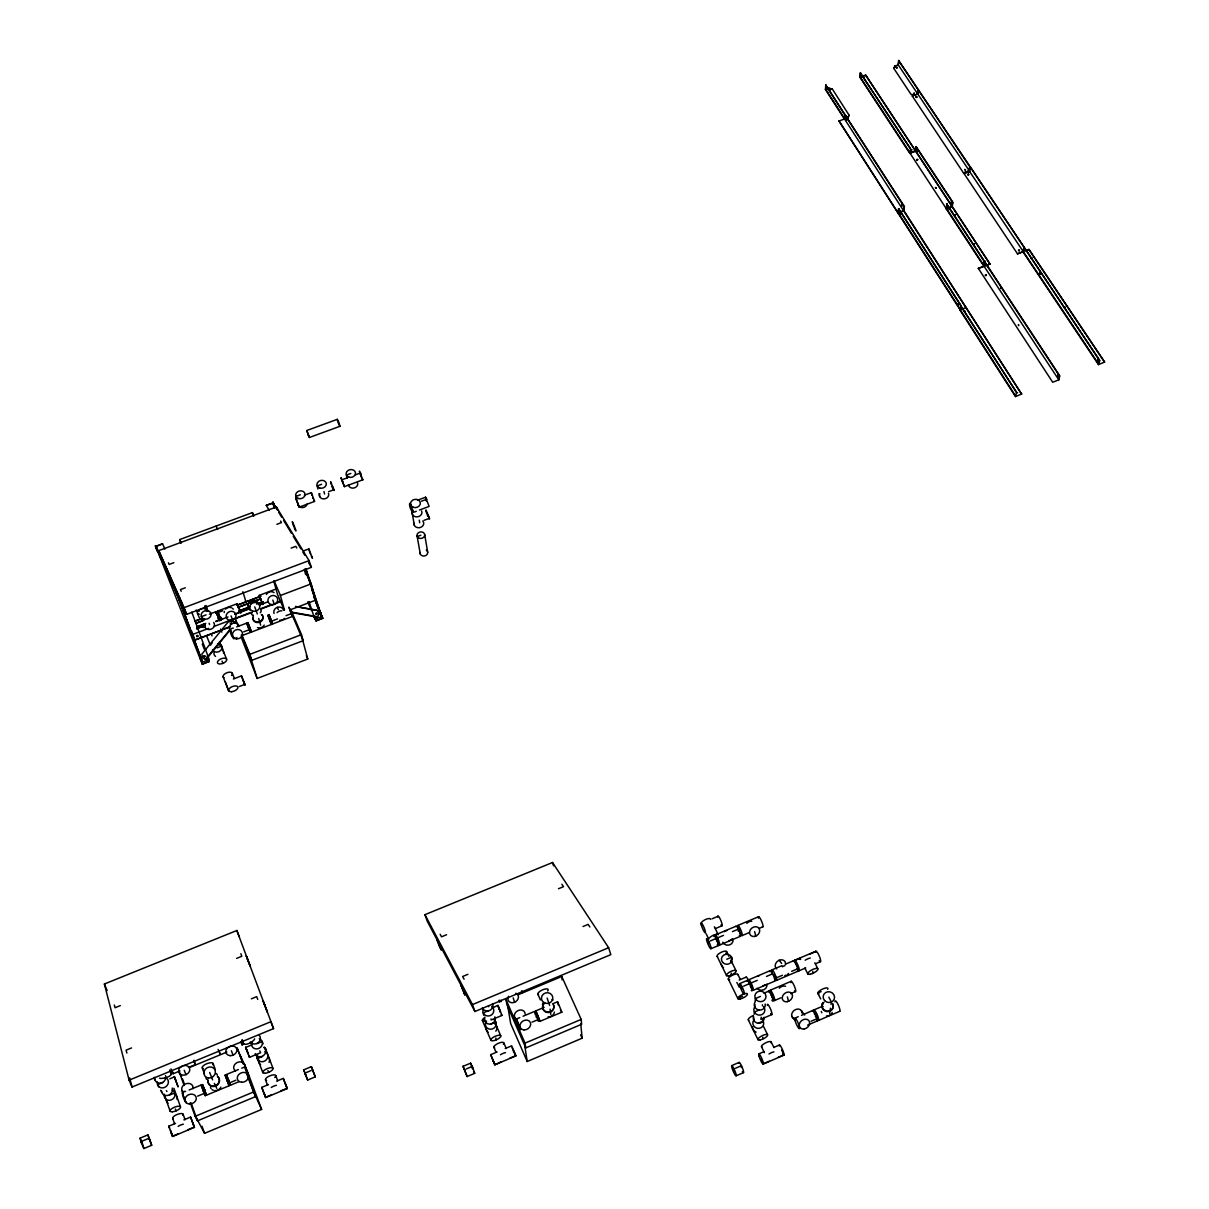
<?xml version="1.0" encoding="UTF-8"?>
<svg xmlns="http://www.w3.org/2000/svg" width="1209" height="1209" viewBox="0 0 1209 1209"><rect width="100%" height="100%" fill="white"/><g stroke="black" fill="none" stroke-linecap="round" stroke-linejoin="round"><path stroke-width="1.5" d="M846.391 119.268L846.768 120.054L846.723 119.283M544.156 1007.354L535.814 1010.875L539.985 1021.333L561.853 1012.19L557.666 1001.747L552.498 1003.848M204.895 656.789L204.336 655.822L204.155 656.986M204.835 656.427L204.109 656.668L204.593 655.656M540.136 1021.348L535.814 1010.875M231.493 623.315L230.405 623.587L231.614 623.935A5.078 4.579 -23.8 0 0 231.01 631.34M900.282 213.116L900.72 214.114L900.04 213.207M902.171 205.696L901.974 204.699L902.11 205.832M708.761 943.655L708.822 941.554A5.531 0.922 67.4 0 0 706.751 940.632A5.531 0.922 67.4 0 0 710.726 948.748A5.531 0.922 67.4 0 0 708.837 941.569M299.197 507.13L295.812 498.365L299.197 507.13L314.612 501.403L311.363 492.683L304.381 495.191M917.223 150.808L917.178 150.022L917.586 150.929M557.515 1001.747L557.636 1002.79M717.451 939.997L717.526 937.897L723.496 935.388M306.814 430.54L309.398 437.492L339.956 426.293L338.868 422.394L337.281 419.342L306.708 430.525L309.398 437.492M948.098 208.039L948.521 209.021L947.826 208.205M951.06 202.22L951.589 203.006M731.49 959.614L731.626 957.196L726.775 959.251M731.203 975.149L731.309 973.169M311.363 492.683L311.846 495.176M303.565 550.881L308.869 548.901L309.519 551.5M738.261 931.232L738.367 929.132L732.427 931.625M733.908 1070.721L734.014 1068.877A5.561 0.861 67 0 0 731.853 1067.471A5.561 0.861 67 0 0 735.858 1075.783A5.561 0.861 67 0 0 734.029 1068.892M741.994 988.871L742.114 986.801A5.758 0.982 67.1 0 0 739.848 985.667A5.758 0.982 67.1 0 0 744.019 994.146A5.758 0.982 67.1 0 0 742.13 986.816M983.416 262.277L983.612 262.459M741.313 1067.517L741.434 1065.673L735.495 1068.242M750.955 985.048L751.106 982.977L757.257 980.348M1000.599 287.757L1000.614 288.528M753.751 1020.215L753.932 1017.887M754.189 1014.366L754.371 1012.024L759.343 1009.893M754.748 1006.976L754.93 1004.588M755.202 1000.992L755.383 998.574L760.431 996.412M844.713 118.996L845.106 114.643L844.471 119.087L825.43 89.496L825.762 85.114L904.408 206.588L903.879 210.834L897.955 213.011L898.71 208.673L961.095 305.681L960.671 308.31M826.004 85.023L825.671 89.224L844.728 118.814M825.43 89.496L828.8 88.121L832.381 89.118L849.081 115.157L847.857 117.877L849.081 115.157M832.381 89.118L828.785 88.317M324.541 494.028L323.967 491.489M960.853 305.771L960.173 309.897L838.925 120.885L897.97 212.829L903.909 210.668L1021.665 394.179L844.486 118.905M762.652 1039.105L762.819 1037.216M1040.178 274.095L1039.77 273.038M337.281 419.342L337.719 421.442M909.773 153.271L859.931 77.316L860.34 72.918L910.558 148.858L909.773 153.271L915.606 151.155L916.18 146.652L915.409 150.883L909.818 152.908L946.33 208.734L952.224 206.573L952.873 202.311L916.18 146.652M910.045 152.999L860.188 77.044L860.581 72.827M915.938 146.742L952.632 202.402L952.012 206.482L865.674 75.109L860.188 77.044M1058.041 376.226L1058.011 375.077M893.889 68.505L895.053 65.86L893.889 68.505L910.951 94.272L914.593 95.073M197.158 636.72L196.568 635.828M197.022 636.402L197.445 635.375M197.898 636.236L196.84 635.466L196.78 636.523M969.331 170.817L969.996 166.51L898.619 60.541L898.151 64.772L969.331 170.817L963.482 172.947L912.206 95.934L917.707 93.97L918.462 89.678L917.918 94.06L912.206 95.934M898.861 60.45L898.363 64.863L895.038 66.042M344.429 486.638L341.059 477.887L344.429 486.638L362.836 479.807L359.466 471.072L359.511 471.873M230.511 624.01L230.587 624.025M230.451 623.859L231.463 623.285L231.1 624.267M898.71 208.673L898.211 212.739L960.445 309.64M1097.757 359.889L1098.089 360.735M903.652 210.759L904.166 206.679L825.762 85.114M812.584 973.472L812.856 971.386M816.226 1015.197L815.954 1017.207A5.743 1.103 66.6 0 1 815.319 1015.862M316.108 614.096C316.698 612.238 316.909 615.154 316.048 613.129M317.196 613.809L315.912 613.673M984.262 261.446L985.411 261.25L983.99 266.343L946.299 208.915L947.04 203.686M1058.6 379.807L1059.492 375.923L946.919 204.653L946.571 208.643L984.262 266.071M829.646 1013.595L830.009 1011.162M830.084 1010.648L830.462 1008.215M831.006 1004.528L831.384 1002.065L828.845 997.108M963.482 172.947L969.104 170.726L969.754 166.6L898.619 60.541M969.497 171.3L1098.785 364.332L1099.767 360.433L970.389 167.084L969.497 171.3L963.875 173.522L969.709 171.391M961.095 305.681L959.916 310.003L1015.484 396.567L1021.696 394.013M978.277 268.307L1052.691 382.24L1058.812 379.868L984.02 266.161L978.247 268.474L984.232 266.252L984.67 261.915M985.486 265.784L990.005 263.94L865.674 75.109M1064.963 307.071L1064.464 308.038L1065.371 307.539M1023.449 251.623L1017.51 253.845L1023.237 251.548M285.505 1083.989L287.213 1088.584L265.678 1097.591L264.03 1092.951M1024.023 247.497L1022.95 251.804L1098.482 364.604L1104.618 362.08L1028.935 249.417L1024.658 251.004M1023.721 250.218L1024.265 247.407L970.389 167.084M1104.618 362.08L1028.935 249.417M1016.557 393.016L1017.6 392.623M1018.537 324.737L1018.658 325.659L1018.416 324.571M1031.126 258.454L1031.957 257.729L1031.247 258.378M1019.383 250.852L1018.492 250.414L1019.293 250.157M1015.484 396.567L1016.588 392.441L898.468 208.749M964.827 311.317L963.89 311.045L964.827 310.849M964.238 311.574L964.283 310.683M973.683 244.868L974.273 244.142M973.834 244.747L974.499 244.142M968.333 174.988L968.258 173.975L968.046 174.973M968.741 174.716L967.699 174.459L968.772 174.323M946.571 204.442L946.768 203.611L946.828 204.638M935.826 188.362L936.219 187.576M936.174 188.181L935.358 187.425M1058.812 379.868L1059.749 375.833L947.176 204.563M917.404 159.437L916.83 160.102L917.812 159.694M910.815 149.795L911.722 149.856M316.97 613.175L316.229 613.991M914.382 93.108C914.291 94.982 913.052 91.944 914.336 93.803M916.8 96.856L915.893 96.901L916.649 97.491M915.908 97.007L916.966 96.962M1098.482 364.604L1099.51 360.539L1024.265 247.407M846.013 116.82L846.073 116.064L846.119 116.895M846.179 116.185L846.935 116.699L846.028 116.638M413.055 512.45C407.826 490.129 408.113 516.575 416.259 511.241M829.994 90.448L829.042 90.086M263.441 1091.984L261.794 1087.359L268.413 1084.594M419.478 510.032L429.119 506.42L425.583 497.201L425.734 498.849M419.704 522.756L419.266 520.157M231.025 624.116L231.523 623.255M958.541 303.55L958.51 304.169M1039.967 274.141L1039.528 273.143M1058.298 376.12L1057.83 375.243M1031.081 258.122L1032.108 258.53M986.453 275.123L985.486 275.486M973.502 244.52L974.167 243.916L974.363 244.853M954.611 215.867L955.11 214.93M955.352 215.066L954.536 215.61M231.554 624.01L231.644 623.889A5.078 4.579 -23.8 0 1 239.08 625.824M896.217 67.553L897.138 67.251L896.972 68.052M828.966 90.388L829.676 89.753L829.842 90.63M248.344 1054.097L245.563 1047.085L249.477 1057.346L260.6 1052.737L259.799 1050.833M229.121 1085.758L225.101 1075.103L229.121 1085.758L206.527 1095.158L202.523 1084.473L204.971 1090.322M175.471 1123.373L168.686 1126.244L172.585 1136.536L194.483 1127.332L190.584 1117.071L183.874 1119.866M197.777 636.221L196.75 636.312M205.5 659.434L229.755 629.813M230.058 630.101L205.802 659.721L202.447 657.892L201.843 654.145L228.138 621.985L232.491 621.184L235.831 623.043M951.377 201.994L951.71 203.052M190.584 1117.071L194.422 1127.392M516.439 1019.006L520.595 1029.569L516.439 1019.006L519.749 1017.615M206.527 1095.158L204.517 1089.808M537.673 1020.169C541.164 1025.897 534.423 1008.185 534.741 1012.734M151.699 1145.271L147.891 1134.888L140.048 1138.153L141.377 1142.973L143.856 1148.55L151.699 1145.271L147.891 1134.888M143.856 1148.55L142.511 1143.729M242.012 1040.072C241.815 1048.883 253.95 1041.659 254.661 1038.848M985.516 274.851L986.166 275.607M985.773 274.76L985.365 275.561M139.972 1138.228L141 1139.951M897.108 67.81L896.217 67.462M829.948 90.358L828.981 90.207M204.004 656.185L204.971 656.139M166.933 1091.546L166.358 1090.639M159.543 1078.156C161.084 1079.259 175.245 1076.887 170.545 1071.038M985.244 261.658L984.413 261.779M196.976 635.783L197.823 635.813M965.386 169.91L964.616 169.849M769.256 1061.215L763.347 1063.769L761.02 1058.993M778.097 1057.391L783.991 1054.837L781.634 1050.077M736.115 1075.829L743.52 1072.625M763.227 1064.086L783.855 1055.155M813.899 1009.953L822.075 1006.432M795.038 1018.114L798.272 1016.709M801.507 1015.318L812.826 1010.452M811.043 1021.257L817.148 1018.628M807.642 1025.111L817.344 1020.925M818.553 1020.456L839.832 1011.268M731.702 1065.613L739.107 1062.409M758.799 1053.916L763.952 1051.679M774.259 1047.236L779.412 1045.014M821.123 991.622L817.722 993.073L820.715 998.966M761.232 1019.111L771.871 1014.547M758.27 1023.207L763.181 1021.106M782.45 975.27L776.314 977.885L774.213 975.149M791.623 971.356L797.744 968.757M753.252 990.307L774.742 981.149M776.359 980.439L797.744 971.326M799.179 970.736L805.738 967.941M815.576 963.739L820.503 961.639M737.807 998.317L742.658 996.246M770.269 990.216L791.26 981.255M763.967 993.178L768.471 991.259M774.44 1000.599A5.637 1.013 66.9 0 0 772.355 993.012A5.637 1.013 66.9 0 0 770.284 992.604A5.637 1.013 66.9 0 0 774.44 1000.599L780.893 997.833M790.58 993.692L795.416 991.622M507.946 1007.127L510.682 1023.615L527.215 1061.502L582.134 1038.199L580.743 1023.706M739.183 980.076L746.119 977.129M739.696 983.612L747.389 980.348M748.658 979.804L770.133 970.676M772.067 969.86L781.951 965.659M785.23 964.268L793.452 960.762M794.555 960.278L815.848 951.226M800.509 958.072L794.419 960.671L796.867 965.507M809.622 954.203L815.697 951.619M743.656 986.136L749.822 983.521M766.476 976.434L772.611 973.819M463.047 1066.353L470.603 1063.164L472.795 1067.713L474.714 1073.335L467.158 1076.539L463.047 1066.353L467.158 1076.539M505.241 1048.535L511.694 1045.8L515.835 1055.925L494.813 1064.827L490.688 1054.671L497.156 1051.936M581.181 1019.399L581.65 1024.28L525.779 1047.916L525.038 1043.125L581.181 1019.399L561.762 976.494L518.268 994.705M466.206 1068.968L472.266 1066.398L472.659 1068.242M500.813 1061.97L494.813 1064.827M509.82 1058.147L515.835 1055.608L513.765 1050.863M715.26 934.95L736.054 926.2M737.928 925.399L758.648 916.694M523.044 1016.24L534.605 1011.374M710.318 940.934L716.287 938.411M532.066 1022.149L538.292 1019.535L536.675 1016.648M710.968 948.702L718.418 945.574M719.657 945.045L740.467 936.28M742.054 935.615A5.516 0.982 67.2 0 0 739.878 927.968A5.516 0.982 67.2 0 0 738.034 927.953A5.516 0.982 67.2 0 0 742.054 935.615L748.96 932.698M759.328 928.331L762.773 926.88M178.63 1133.634L172.388 1136.248L170.665 1131.352M188 1129.72L194.241 1127.105L192.503 1122.224M271.708 1094.719L265.542 1097.288L261.794 1087.359M280.926 1090.85L287.077 1088.281L285.248 1083.476M307.645 1080.045L315.292 1076.841L311.348 1066.67L303.716 1069.859L307.645 1080.045L305.469 1074.423M474.895 1011.51L610.817 954.642L608.641 947.72L552.513 862.516L424.948 914.669L427.245 921.243L474.895 1011.51L472.492 1004.588L424.948 914.669M493.332 1007.52L497.972 1005.268L502.007 1015.424L491.156 1019.973L490.975 1018.975M488.33 1010.784L483.252 1012.915L483.706 1015.258M712.071 918.795L717.798 916.392M196.629 1118.355L204.548 1133.347L261.612 1109.439L247.225 1070.857L240.123 1055.034M715.441 928.557L722.151 925.731M490.794 1024.053L495.796 1021.953L496.204 1024.25M276.68 1081.148L283.299 1078.383L287.213 1088.584M190.236 1102.638L195.133 1116.345L253.512 1091.984L246.938 1074.333M142.481 1140.979L148.767 1138.349L149.795 1140.072M311.091 1070.57L304.97 1073.124L305.681 1074.952M472.492 1004.588L608.641 947.72M195.133 1116.345L197.505 1120.849L255.598 1096.578L244.55 1066.927M169.638 1095.022L174.821 1092.86L175.985 1095.022M262.444 1056.515L257.321 1058.646L258.288 1060.867M185.823 1101.671C188 1106.749 177.496 1089.989 185.672 1091.44M189.103 1090.004L201.132 1085.017L205.228 1095.732L201.132 1085.017M239.019 1081.662L230.496 1085.214L226.4 1074.529L238.339 1069.572M241.755 1068.167L245.231 1066.822L249.25 1077.4L245.155 1066.746M467.883 974.318L462.639 976.494L464.09 979.199M583.025 926.517L588.163 924.386L589.856 926.971M197.641 1096.14L204.125 1093.45L203.172 1090.367M235.906 1080.226L229.453 1082.916L228.456 1079.864M129.106 1080.166L270.861 1021.711L273.551 1028.617L132.038 1087.057L129.106 1080.166L104.382 984.005L236.843 930.507L239.412 937.066M170.983 1068.892L173.144 1073.758L179.99 1070.932M188.559 1067.396L195.39 1064.57L194.014 1060.323M189.42 1067.547L226.869 1052.072M169.774 1078.821L174.474 1076.871L178.131 1086.921L174.292 1076.554L176.212 1081.738M251.925 1044.848L245.714 1047.417L247.513 1052.208M162.837 1082.539L157.578 1084.715L158.787 1086.921M256.928 1043.624L262.111 1041.478L263.078 1043.76M446.605 934.723L441.512 936.824L440.152 934.285M558.482 888.736L563.47 886.681L561.898 884.263M131.554 1047.931L126.099 1050.168L126.869 1053.069M251.366 998.83L256.701 996.639L257.729 999.405M120.356 1005.601L115.051 1007.747L114.356 1005.027M236.601 958.389L241.8 956.274L240.848 953.689M233.382 679.005L241.468 675.891L244.989 685.019L241.468 675.891M241.15 637.052L257.169 678.461L307.766 659.011L302.295 638.73M239.276 686.516L244.822 684.385L243.221 680.455M1016.588 392.441L960.596 305.862M202.523 663.998L209.217 661.444L202.296 664.255L155.523 545.727M313.962 597.11L322.471 618.252L315.927 620.912L322.788 618.298L313.615 595.614M301.494 634.619L303.127 640.694L251.729 660.356L249.87 654.341L301.494 634.619L290.749 609.442M290.009 609.91L315.337 600.299L311.166 583.856L304.895 569.409M277.496 618.917L271.783 621.078L270.846 619.295M286.034 615.668L291.717 613.507L288.921 607.084L290.205 611.165M243.704 631.839L249.432 629.662L246.757 623.119L236.677 626.897M233.337 628.166C227.035 627.471 232.37 642.463 236.979 637.536M241.981 635.632L250.339 632.458L248.51 627.788M251.517 632.035L247.89 622.62L251.517 632.035L271.466 624.448L267.854 615.049L269.924 621.124M272.675 623.95L269.018 614.64L272.599 623.965L292.563 616.394L290.749 611.739M217.076 647.858L221.685 646.105L222.607 648.946M176.046 590.702L174.731 588.42L202.462 661.943L176.544 591.896M201.344 660.598L202.296 664.255M200.679 658.255L200.377 657.515L202.251 662.215L209.233 659.555L191.778 612.102M306.134 569.182L321.76 616.65L314.899 619.265L308.99 601.538M209.384 614.157L216.124 611.618L219.706 620.882L216.925 614.096M217.59 611.134L221.111 620.323L217.529 611.119L237.221 603.684L240.803 612.872L237.221 603.684M259.27 595.387L262.776 604.56L259.194 595.387L275.501 589.221M417.256 536.539L420.868 535.179M194.8 621.124L201.767 618.494M236.601 605.331L260.993 596.128L238.385 604.832M194.845 621.275L201.812 618.645M215.746 613.386L222.713 610.741M195.843 623.209L204.578 619.9M237.795 607.341L260.524 598.757M195.934 623.451L202.931 620.806M237.901 607.583L260.63 598.999M197.022 626.67L205.742 623.376M217.952 618.751L221.443 617.436M238.883 610.847L249.341 606.888M258.061 603.578L263.29 601.598M284.447 610.016L280.412 595.493L311.166 583.856M197.173 627.063L204.155 624.418M239.019 611.225L249.492 607.281M258.212 603.971L263.441 601.991M196.553 628.559L205.273 625.265M215.731 621.305L222.713 618.676M234.909 614.051L248.873 608.777M259.33 604.817L262.821 603.487M196.644 628.801L205.364 625.506M215.822 621.547L228.033 616.938M234.999 614.293L248.948 609.019M259.406 605.059L268.126 601.75M191.415 630.781L192.926 634.347L208.658 628.393M213.917 626.489L250.595 612.51M261.099 608.626L271.572 604.56M276.816 602.671L280.307 601.251M236.662 623.376L235.226 618.781L252.303 612.313M260.842 609.079L281.334 601.326M229.891 626.761L195.012 639.999L229.952 626.927M961.427 309.428L966.263 307.449M158.742 550.639L184.116 607.643L309.051 560.613L311.393 567.338L186.639 614.368L158.742 550.639L276.408 506.979L309.051 560.613M158.379 552.528L183.239 608.535L156.112 546.483L162.55 543.808L155.719 546.332L157.623 551.244M424.057 520.338L429.512 518.283L425.976 509.941L425.961 510.742M206.074 614.882L201.344 616.666L202.356 619.628M417.543 500.224L425.583 497.201M185.279 587.786L180.458 589.584L181.229 591.292M291.112 548.115L295.827 546.347L296.81 547.964M421.397 501.221L426.913 499.151M173.839 562.699L169.154 564.437L168.429 562.82M276.891 524.313L281.501 522.59L280.579 521.064M985.698 265.542L990.005 263.94M1025.927 250.701L1028.904 249.598M273.446 504.712L273.083 502.158L275.335 507.357M321.624 484.295L317.196 485.927L317.922 488.995M350.822 473.46L346.424 475.092L347.089 478.175M274.715 506.42L272.781 503.246L266.267 505.362L272.962 502.884L276.831 509.231M180.806 542.886L179.688 539.562L252.409 512.601L253.875 516.031M300.361 494.768L295.933 496.415L296.689 499.468M347.467 477.751L342.192 479.716L342.752 482.27M355.37 474.835L360.63 472.87L361.143 475.439M328.652 491.685L333.941 489.736L330.631 481.756L331.206 484.31M946.299 208.915L952.208 206.754L989.959 264.106M910.558 148.858L860.34 72.918M909.803 153.09L915.636 150.974M838.91 121.066L847.887 117.696M859.931 77.316L865.659 75.29M204.366 655.807L203.853 656.593M1064.661 307.056L1064.298 307.69M1019.051 249.9L1019.021 250.792M964.737 169.381L965.538 169.804M864.027 77.724L864.511 78.056M292.563 616.394L291.974 615.487M561.853 1012.19L560.477 1010.165M501.886 1015.424L501.251 1014.396M339.956 426.293L339.049 424.918M917.646 159.558L916.8 159.407L917.208 160.253M290.492 611.935L317.559 616.711M292.276 612.676L317.544 617.134L318.949 613.507L317.09 610.273L295.54 606.45M295.616 606.601L317.166 610.424M515.835 1055.925L514.596 1053.885M490.688 1054.671L494.783 1064.509L492.743 1059.749M362.836 479.807L362.08 478.824M250.263 632.443L249.779 631.476M474.714 1073.335L473.55 1071.25M229.997 629.436L233.639 638.805M314.476 501.342L313.917 500.39M900.131 213.147L900.267 213.298M1097.984 359.693L1098.12 360.72M958.284 303.64L958.828 304.623M235.528 622.756L232.491 621.184M308.869 548.901L312.466 558.256L311.317 556.17M182.242 1092.86L183.375 1095.142M910.936 150.218L911.873 149.871M195.299 1064.479L193.803 1061.034M226.4 1074.529L230.496 1085.214M271.466 624.448L270.378 622.242M779.14 960.248L781.664 963.482M917.283 150.913L917.253 150.52M738.034 927.968L739.984 930.507M801.431 1010.754L804.695 1015.076M791.789 1016.18L794.358 1019.64M770.284 992.619L772.355 995.4M166.51 568.819L167.401 570.89M168.761 1126.184L169.668 1127.982M963.89 173.34L1017.51 253.845M960.203 309.731L1015.787 396.295M171.497 1074.408L169.562 1069.98M278.75 512.404L281.652 517.165M283.586 520.338L291.293 533.048M293.228 536.222L300.95 548.931M302.87 552.105L304.804 555.279M308.507 562.563L311.393 567.338M320.385 611.769L320.597 612.495M140.909 1141.628L141.952 1143.351M266.267 505.362L269.214 510.41M500.602 1000.72L501.161 1001.536L500.979 1000.175M428.606 517.996L429.497 519.069L427.729 514.505M498.939 1001.112L499.71 1002.125L499.226 1000.13M153.739 1077.763L154.979 1080M160.601 1090.216L161.81 1092.392M514.581 1017.086L516.47 1020.532M175.32 1109.031L176.287 1110.784M274.035 613.507A5.048 4.609 -26.4 0 1 277.193 607.371L278.342 609.487M521.517 990.912L522.56 992.574L522.409 991.214M260.056 598.183L260.978 599.966M180.02 1073.32L181.637 1076.433M814.79 962.787L817.828 968.741M804.846 968.061L807.869 974.016M321.76 616.65L319.796 612.721M319.599 613.069L321.398 616.605L305.756 569.137M238.128 606.48L239.019 608.278M714.368 926.804L718.252 934.678A5.289 1.813 -26.5 0 0 714.277 934.874A5.289 1.813 -26.5 0 0 709.456 937.882M726.549 951.498L728.906 956.289M731.279 961.079L736.009 970.676M737.822 974.348L740.21 979.199M763.529 1026.456L767.579 1034.692M771.085 1041.795L773.972 1047.629M706.132 933.756L708.776 939.166M717.194 956.455L726.609 975.663M728.271 978.897L737.943 998.755M748.341 1019.973L758.043 1039.74M761.534 1046.843L764.39 1052.691M212.633 1079.879L209.641 1072.489M214.31 1083.324L215.429 1085.606M215.67 1086.075L216.774 1088.357M265.678 1097.591L263.728 1092.468M229.589 629.436L230.662 631.672M311.348 1066.67L313.131 1071.234M332.883 488.678L334.001 490.522L332.309 486.139M227.111 1080.423L228.002 1082.312M218.466 613.9L219.328 615.713M315.262 1076.811L313.509 1072.292M162.55 543.808L164.938 549.113M580.592 1034.783L582.134 1038.199M254.676 1094.115L261.612 1109.439M253.512 1091.984L255.598 1096.578M547.133 998.09L549.642 1005.48M537.763 994.055L540.393 999.934M155.719 546.332L183.239 608.535M462.337 987.798L460.644 984.625L464.891 995.113L462.337 987.798L462.76 989.869M438.595 942.642C432.565 930.839 446.816 964.193 438.595 942.642L439.048 944.728M525.038 1043.125L506.087 999.798L506.903 1004.755L525.779 1047.916M499.922 1010.346L497.866 1005.631L498.32 1007.233M176.907 593.105L176.469 592.017L176.922 593.166M272.811 502.264L275.063 507.463M316.048 602.747L322.788 618.298M319.463 611.331L322.471 618.252M495.116 1022.799L500.798 1035.932A5.425 1.859 -24.5 0 1 493.604 1040.707A5.425 1.859 -24.5 0 1 493.03 1037.443A5.425 1.859 -24.5 0 1 500.798 1035.932M503.866 1043.004L506.223 1048.445M307.721 601.886L311.454 610.53M313.66 615.562L315.927 620.912M482.331 1020.396L490.824 1040.133M493.877 1047.221L496.068 1052.314M267.914 1070.494L268.685 1072.323M290.462 610.968L293.863 618.948M294.15 619.643L303.127 640.694M306.3 655.58L307.766 659.011M274.231 580.97L280.412 595.493M291.596 614.625L290.674 612.389M284.266 610.243L277.45 594.208L273.778 581.03M499.725 1011.011L500.269 1012.296M294.316 527.97C300.149 540.166 288.18 510.228 293.847 526.807M514.082 1052.722L513.009 1050.107M174.731 588.42L175.789 590.914M104.382 984.005L107.148 990.564M264.514 1047.175L265.466 1049.442M254.736 606.888L257.321 613.96M216.154 526.036L217.59 529.482M247.936 605.422L249.946 610.228M220.612 629.043L221.882 632.186M184.206 1070.282L186.005 1074.65M235.226 618.781L238.022 625.567M242.193 635.722L249.87 654.341M241.316 635.027L251.729 660.356M249.402 630.584L246.681 623.103M536.01 1016.376L536.569 1017.736M216.124 611.618L217.907 616.258M179.688 539.562L181.108 543.037M427.215 514.883L427.684 516.047M205.182 605.921L207.268 611.074M220.068 643.082L226.657 659.328A4.927 2.463 -21.7 0 1 220.416 663.983A4.927 2.463 -21.7 0 1 219.086 659.918A4.927 2.463 -21.7 0 1 226.657 659.328M232.324 673.307L234.41 678.461M197.415 613.069L199.243 617.633M202.009 624.494L203.233 627.547M206.679 636.07L210.003 644.337M223.091 676.844L224.995 681.559M248.041 960.354L246.258 955.835L248.223 960.928M265.527 1007.384C272.463 1025.051 257.865 987.421 265.3 1006.689M231.357 1050.787L233.11 1055.155M360.781 475.862L361.234 476.981M338.701 424.117L338.021 422.319M202.266 644.095L204.351 649.293M207.132 656.245L209.278 661.595M176.499 592.984L176.438 592.833M332.007 486.547L332.445 487.665M312.647 497.413L313.086 498.531M211.152 633.682L212.028 635.934M176.076 592.727L176.182 593.045M169.728 577.978L173.144 586.954M141.483 1141.084L141.997 1142.384M472.507 1068.786L470.603 1063.164M157.321 551.304L157.215 551.017M240.787 1041.644L242.268 1045.196L241.271 1042.294M303.716 1069.859L305.363 1074.136M320.037 612.464L320.037 612.706M181.048 602.49C187.501 618.645 175.169 586.425 180.579 601.266M167.824 571.963L170.046 577.993L167.824 572.477M218.134 1049.427L220.189 1054.308L219.645 1052.525M183.874 1096.382L185.415 1100.492M248.404 961.487L250.187 966.006L247.407 958.873M264.484 1004.649L264.998 1005.994M312.617 1069.92L313.312 1071.763M284.992 1082.977L283.299 1078.428M265.466 1048.445L273.007 1068.363M275.728 1075.526L277.677 1080.68M242.193 1039.936L243.84 1044.5M170.65 1130.415L172.373 1135.296M184.116 607.643L186.639 614.368M180.443 602.022L182.937 608.641M156.112 546.483L157.82 551.017M255.915 1054.324L262.806 1072.625M265.496 1079.788L267.567 1085.304M309.927 552.664L310.381 553.873M236.843 930.507L273.551 1028.617M498.712 1008.397L499.196 1009.681M243.281 1063.527L237.085 1047.84L242.994 1063.739M180.171 599.876L181.894 604.545L180.217 600.525M192.926 634.347L195.072 640.15M175.033 588.299L202.251 662.215M167.038 570.361L167.401 571.343M231.07 615.91L232.642 620.172M213.101 1063.452L215.308 1069.497M202.266 1067.94L204.457 1073.985M248.782 1055.276L249.492 1057.316M202.009 1126.259L204.548 1133.347M272.826 600.102L274.337 604.379M182.514 1078.881L184.357 1084.035M191.098 1102.91L197.505 1120.849M179.204 1071.763L184.116 1085.486M173.915 1088.312L180.504 1106.87M183.073 1114.139L185.068 1119.746M155.236 545.833L156.55 549.581M164.182 1094.281L170.137 1111.177M172.706 1118.476L174.549 1123.72M276.408 506.979L277.526 510.168M272.962 502.884L274.624 507.599M272.781 503.246L274.367 507.765M535.058 1013.777L535.496 1015.016M190.055 629.315L187.894 623.904M209.127 623.239L209.55 624.509M512.148 1047.689L512.54 1048.823M244.626 1064.57L245.865 1068.167M216.32 612.328L216.577 613.099M203.837 624.071L204.835 627.003M360.358 474.729L359.708 472.659M513.16 997.863L514.611 1002.246M557.908 1003.757L558.301 1004.951M222.048 661.081L222.834 663.424M206.074 605.543L207.827 610.847M305.424 569.061L318.148 607.689M305.121 569.167L308.023 577.947M311.499 588.481L317.861 607.795M426.777 513.689L426.127 511.543M426.006 499.861L426.384 501.01M552.513 862.516L553.571 865.81M172.675 1071.93L173.144 1073.758M250.913 658.376L257.169 678.461M249.704 627.335L250.459 629.813M242.888 591.685L246.107 602.339M258.681 618.509L259.572 621.532M259.754 622.167L260.645 625.159M182.015 1090.548L183.103 1094.221M754.612 931.625L755.867 936.053M252.409 512.601L253.346 515.956M787.361 996.911L788.555 1001.309M273.083 502.158L274.095 505.982M129.695 1077.96L132.038 1087.057M304.351 569.515L305.62 574.487M488.527 1005.692L488.708 1006.734M318.995 493.559L319.69 496.597M308.053 434.001L308.537 436.101M464.694 1069.602L465.102 1071.446M484.371 1018.749L484.809 1021.076M495.811 1038.032L496.158 1039.906M417.029 535.708L420.324 554.13M411.876 511.271L414.339 525.341M424.707 534.635A3.884 3.279 -9.4 0 1 419.311 538.262A3.884 3.279 -9.4 0 1 418.571 532.64A3.884 3.279 -9.4 0 1 424.707 534.635L427.684 552.241M524.721 1045.498L527.215 1061.502M537.975 1016.104L538.247 1018.099M550.11 1009.152L550.412 1011.585M550.473 1012.084L550.775 1014.502M561.762 976.494L562.125 979.864M739.047 1063.376A5.561 0.877 67 0 1 740.633 1064.147A5.561 0.877 67 0 1 743.459 1071.083A5.561 0.877 67 0 1 742.356 1071.506M769.03 1053.976A5.425 1.617 -26.5 0 1 773.941 1051.86M761.987 1047.085A5.425 1.632 -26.5 0 1 765.841 1042.732A5.425 1.632 -26.5 0 1 770.994 1042.763M779.321 1045.981A5.546 0.967 66.8 0 1 781.014 1046.692A5.546 0.967 66.8 0 1 783.855 1053.598A5.546 0.967 66.8 0 1 782.631 1054.067M767.322 1005.389A5.561 0.982 66.9 0 1 769 1005.994A5.561 0.982 66.9 0 1 771.856 1012.93A5.561 0.982 66.9 0 1 770.662 1013.52M761.126 1017.162A5.577 0.952 67 0 1 760.96 1019.096M764.043 1017.283A5.471 5.168 12.3 0 1 758.239 1023.267A5.471 5.168 12.3 0 1 753.555 1016.24M763.529 1006.598A5.516 5.214 12 0 1 763.257 1013.641A5.516 5.214 12 0 1 755.837 1013.837A5.516 5.214 12 0 1 754.824 1006.825M746.814 923.344A5.456 4.473 -39 0 1 751.741 921.273M758.466 918.205A5.516 1.028 67.1 0 1 759.66 917.601A5.516 1.028 67.1 0 1 762.592 923.918A5.516 1.028 67.1 0 1 762.411 926.714M733.017 939.302A5.441 5.078 6.5 0 1 722.725 942.189M732.337 938.607A5.471 5.093 6.4 0 1 728.815 940.662M724.357 931.655A5.471 5.093 6.4 0 1 726.911 930.582M715.773 938.169A5.531 0.937 67.3 0 1 716.741 936.431A5.531 0.937 67.3 0 1 719.733 944.834A5.531 0.937 67.3 0 1 716.242 939.469M735.933 926.593A5.516 0.982 67.2 0 1 737.974 928.346A5.516 0.982 67.2 0 1 740.482 934.889A5.516 0.982 67.2 0 1 739.319 935.388M756.124 1032.123A5.425 5.138 12.8 0 1 752.557 1026.773M762.411 1019.958A5.441 5.153 12.6 0 1 762.138 1026.925A5.441 5.153 12.6 0 1 754.809 1027.106A5.441 5.153 12.6 0 1 753.812 1020.169M748.809 1020.215A5.38 1.677 -26.5 0 1 748.945 1018.31A5.38 1.677 -26.5 0 1 753.237 1015.53M717.859 917.087A5.335 0.922 67.4 0 1 719.34 917.404A5.335 0.922 67.4 0 1 722.06 924.069A5.335 0.922 67.4 0 1 721.063 924.885M701.673 924.175A5.274 1.844 -26.5 0 1 704.651 919.943A5.274 1.844 -26.5 0 1 710.635 919.399M713.975 936.552A5.531 0.937 67.3 0 1 715.501 936.945A5.531 0.937 67.3 0 1 718.327 943.866A5.531 0.937 67.3 0 1 717.3 944.652M736.84 982.509A5.425 0.922 67.1 0 1 739.107 987.133M746.013 977.492A5.425 0.937 67.1 0 1 749.006 981.391M729.631 979.698A5.335 1.753 -26.5 0 1 731.354 975.799A5.335 1.753 -26.5 0 1 737.958 974.786M776.631 968.908A5.622 4.564 -39.1 0 1 778.49 960.566A5.622 4.564 -39.1 0 1 785.608 963.86M788.54 973.441A5.637 4.579 -39.1 0 1 787.437 974.409M786.167 975.119A5.637 4.579 -39.1 0 1 784.807 975.527M782.389 966.777A5.637 4.579 -39.1 0 1 785.019 965.643M772.128 972.429A5.743 1.058 66.9 0 1 773.14 970.872A5.743 1.058 66.9 0 1 776.495 978.625A5.743 1.058 66.9 0 1 774.893 978.822M793.134 961.442A5.728 1.103 66.8 0 1 796.535 965.432A5.728 1.103 66.8 0 1 797.351 971.129M805.209 960.203A5.622 1.813 -27 0 1 810.302 958.042M794.434 961.382A5.728 1.103 66.8 0 1 796.459 962.213A5.728 1.103 66.8 0 1 799.315 969.633A5.728 1.103 66.8 0 1 797.275 968.787M815.712 952.329A5.713 1.149 66.7 0 1 817.586 952.783A5.713 1.149 66.7 0 1 820.548 959.916A5.713 1.149 66.7 0 1 819.173 960.671M747.313 981.421A5.743 0.997 67.1 0 1 748.794 981.648A5.743 0.997 67.1 0 1 751.741 988.418A5.743 0.997 67.1 0 1 751.288 990.519M766.884 984.111A5.652 5.304 11 0 1 757.046 988.297M765.373 984.625A5.667 5.32 10.8 0 1 762.728 985.758M758.043 976.343A5.667 5.32 10.8 0 1 759.282 975.618M749.625 984.413A5.743 0.997 67.1 0 1 749.701 980.559A5.743 0.997 67.1 0 1 753.373 989.506A5.743 0.997 67.1 0 1 750.2 985.788M770.027 971.764A5.743 1.043 67 0 1 772.944 974.469A5.743 1.043 67 0 1 774.44 981.164M812.463 1011.026A5.743 1.103 66.6 0 1 815.969 1015.333A5.743 1.103 66.6 0 1 816.664 1020.774M795.356 1018.93A5.622 4.458 -38.2 0 1 791.759 1014.109A5.622 4.458 -38.2 0 1 797.456 1009.092A5.622 4.458 -38.2 0 1 802.051 1013.051M768.501 991.939A5.637 1.013 66.9 0 1 770.209 992.513A5.637 1.013 66.9 0 1 773.095 999.541A5.637 1.013 66.9 0 1 771.886 1000.175M762.426 1004.77A5.637 0.982 67 0 1 762.335 1005.812M765.191 1004.014A5.546 5.229 11.7 0 1 758.587 1009.953A5.546 5.229 11.7 0 1 755.202 1001.762M799.98 959.478A4.579 0.892 66.8 0 1 800.69 959.402M779.321 988.176A5.531 4.413 -38.2 0 1 785.548 986.302M791.003 982.63A5.622 1.058 66.8 0 1 792.53 982.6A5.622 1.058 66.8 0 1 795.537 989.582A5.622 1.058 66.8 0 1 794.525 990.821M723.511 967.608A5.335 5.002 7.1 0 1 721.335 964.344M730.659 960.399A5.335 5.002 7.1 0 1 731.823 962.757M717.647 956.742A5.304 1.783 -26.5 0 1 718.826 953.75A5.304 1.783 -26.5 0 1 725.022 951.135A5.304 1.783 -26.5 0 1 725.989 953.221M832.593 1004.059A5.697 5.335 17.3 0 1 830.855 1010.709A5.697 5.335 17.3 0 1 823.586 1009.999A5.697 5.335 17.3 0 1 822.8 1003.107M832.215 1012.522A5.682 5.32 17.6 0 1 826.488 1015.938M821.803 1012.794A5.682 5.32 17.6 0 1 821.334 1011.449M822.18 1007.475A5.682 5.32 17.6 0 1 823.163 1006.462M813.944 1011.963A5.743 1.103 66.6 0 1 815.425 1011.298A5.743 1.103 66.6 0 1 818.659 1019.111A5.743 1.103 66.6 0 1 816.604 1018.401M814.745 1014.487A5.743 1.103 66.6 0 1 814.277 1013.157M835.011 1001.853A5.743 1.149 66.5 0 1 838.139 1004.664A5.743 1.149 66.5 0 1 839.499 1011.268M819.007 993.889A5.667 1.753 -27 0 1 818.81 991.486A5.667 1.753 -27 0 1 825.233 988.085A5.667 1.753 -27 0 1 827.666 989.31M823.193 1004.105A5.682 1.738 -27 0 1 823.934 1002.321M832.669 1003.561A5.697 5.335 17.3 0 1 830.931 1010.195A5.697 5.335 17.3 0 1 823.661 1009.485A5.697 5.335 17.3 0 1 822.876 1002.593M500.466 1054.747A5.456 1.829 -24.6 0 1 505.483 1052.631M494.708 1047.871A5.441 1.844 -24.6 0 1 495.388 1045.029A5.441 1.844 -24.6 0 1 501.826 1042.324A5.441 1.844 -24.6 0 1 503.367 1044.213M494.874 1016.86A5.456 5.138 -17.8 0 1 489.811 1024.144A5.456 5.138 -17.8 0 1 484.854 1017.117M491.685 1006.583A5.501 5.184 -17.4 0 1 492.909 1013.474A5.501 5.184 -17.4 0 1 485.761 1015.484A5.501 5.184 -17.4 0 1 483.283 1008.926M494.103 1019.882A5.425 5.123 -18 0 1 495.055 1027.091A5.425 5.123 -18 0 1 487.469 1028.239A5.425 5.123 -18 0 1 486.532 1021.031M496.536 1026.063A5.41 5.108 -18.2 0 1 495.796 1031.171M488.255 1032.305A5.41 5.108 -18.2 0 1 486.23 1027.62M494.844 1023.993A5.41 5.108 -18.2 0 1 495.841 1024.915M484.053 1021.137A5.41 1.889 -24.5 0 1 484.507 1017.706M517.135 1019.565A5.637 4.609 -31.8 0 1 514.656 1014.155A5.637 4.609 -31.8 0 1 520.595 1009.999A5.637 4.609 -31.8 0 1 525.114 1013.958M492.486 1003.636A5.531 5.199 -17.2 0 1 489.449 1010.543A5.531 5.199 -17.2 0 1 482.3 1007.898M515.744 993.254A5.577 4.579 -31.8 0 1 517.8 999.45A5.577 4.579 -31.8 0 1 510.576 1002.473A5.577 4.579 -31.8 0 1 508.505 996.276M553.48 1005.011A5.637 5.35 -11.6 0 1 551.334 1011.631A5.637 5.35 -11.6 0 1 544.156 1010.92A5.637 5.35 -11.6 0 1 543.808 1004.044M554.402 1012.084A5.622 5.32 -11.7 0 1 548.13 1016.845M538.609 994.795A5.682 1.995 -25 0 1 539.426 991.697A5.682 1.995 -25 0 1 546.12 988.886A5.682 1.995 -25 0 1 547.617 991.017M543.294 1005.329A5.682 1.98 -25 0 1 543.808 1002.503M552.075 999.48A5.682 1.98 -25 0 1 552.891 1000.206M553.42 1004.498A5.652 5.35 -11.6 0 1 551.274 1011.132A5.652 5.35 -11.6 0 1 544.095 1010.407A5.652 5.35 -11.6 0 1 543.733 1003.546M178.161 1126.365A5.637 1.98 -21.8 0 1 183.375 1124.189M173.129 1118.854A5.622 1.995 -21.8 0 1 177.602 1114.29A5.622 1.995 -21.8 0 1 182.861 1115.318M172.252 1088.07A5.682 5.108 -36.1 0 1 168.051 1095.339A5.682 5.108 -36.1 0 1 161.538 1091.062M165.346 1077.536A5.743 5.153 -35.7 0 1 167.991 1084.02A5.743 5.153 -35.7 0 1 161.235 1087.798A5.743 5.153 -35.7 0 1 157.427 1081.979M172.101 1090.08A5.667 5.093 -36.3 0 1 174.716 1096.487A5.667 5.093 -36.3 0 1 168.051 1100.22A5.667 5.093 -36.3 0 1 164.288 1094.462M176.272 1095.55A5.637 5.078 -36.5 0 1 177.058 1099.419M168.096 1103.152A5.637 5.078 -36.5 0 1 166.283 1099.691M174.172 1093.949A5.637 5.078 -36.5 0 1 175.35 1094.598M183.647 1092.437A5.818 4.76 -22.5 0 1 182.529 1086.377A5.818 4.76 -22.5 0 1 189.435 1083.521A5.818 4.76 -22.5 0 1 192.941 1088.584M165.557 1075.617A5.758 5.168 -35.5 0 1 160.57 1083.128A5.758 5.168 -35.5 0 1 154.828 1077.249M183.828 1065.492A5.758 4.73 -22.4 0 1 189.435 1071.401A5.758 4.73 -22.4 0 1 180.141 1074.121A5.758 4.73 -22.4 0 1 182.393 1065.915M217.59 1076.584A5.879 5.335 -34.8 0 1 218.708 1083.46A5.879 5.335 -34.8 0 1 211.756 1086.347A5.879 5.335 -34.8 0 1 208.235 1080.468M220.93 1087.087A5.849 5.304 -35 0 1 214.718 1090.594M213.313 1090.246A5.849 5.304 -35 0 1 212.074 1089.566M211.107 1088.568A5.849 5.304 -35 0 1 210.442 1087.344M203.46 1068.605A5.864 2.161 -21.9 0 1 203.475 1065.658A5.864 2.161 -21.9 0 1 210.442 1062.771A5.864 2.161 -21.9 0 1 212.844 1064.721M207.404 1079.456A5.879 2.131 -22 0 1 206.452 1077.536M215.867 1073.622A5.879 2.131 -22 0 1 217.106 1074.861M217.363 1076.101A5.879 5.335 -34.7 0 1 218.481 1082.992A5.879 5.335 -34.7 0 1 211.53 1085.863A5.879 5.335 -34.7 0 1 207.993 1079.985M266.569 1080.408A5.546 1.98 -22.5 0 1 267.038 1077.4A5.546 1.98 -22.5 0 1 274.02 1074.861A5.546 1.98 -22.5 0 1 274.775 1077.446M271.269 1087.48A5.546 1.965 -22.6 0 1 276.393 1085.334M263.879 1047.342A5.577 5.093 -31.9 0 1 263.396 1055.638A5.577 5.093 -31.9 0 1 255.175 1053.704M259.315 1038.712A5.622 5.123 -31.5 0 1 261.885 1045.513A5.622 5.123 -31.5 0 1 254.54 1048.551A5.622 5.123 -31.5 0 1 251.986 1041.735M264.786 1051.649A5.561 5.078 -32.2 0 1 267.325 1058.389A5.561 5.078 -32.2 0 1 260.086 1061.396A5.561 5.078 -32.2 0 1 257.547 1054.656M267.657 1056.288A5.531 5.063 -32.4 0 1 269.002 1062.363M260.615 1064.706A5.531 5.063 -32.4 0 1 258.832 1059.961M264.393 1047.795A5.501 2.025 -22.4 0 1 265.496 1048.989M235.559 1070.887A5.773 4.73 -23.9 0 1 234.516 1064.827A5.773 4.73 -23.9 0 1 241.362 1061.986A5.773 4.73 -23.9 0 1 244.792 1067.063M259.406 1035.403A5.652 5.153 -31.3 0 1 257.955 1042.853A5.652 5.153 -31.3 0 1 250.278 1042.067M219.433 641.843A4.912 2.494 -21.6 0 1 219.57 643.808M210.578 645.213A4.912 2.494 -21.6 0 1 210.85 644.473M211.409 643.702A4.912 2.494 -21.6 0 1 212.225 642.961M218.013 643.626A4.942 4.186 -17.8 0 1 221.942 647.54A4.942 4.186 -17.8 0 1 217.816 651.999A4.942 4.186 -17.8 0 1 212.467 649.611M221.957 649.49A4.912 4.171 -17.9 0 1 223.529 653.359M215.565 656.381A4.912 4.171 -17.9 0 1 214.008 652.512M219.706 642.523A4.912 2.478 -21.6 0 1 219.282 645.258M199.319 614.248A4.866 2.524 -21.4 0 1 197.959 611.119A4.866 2.524 -21.4 0 1 203.913 608.399A4.866 2.524 -21.4 0 1 206.301 611.059M224.103 677.765A4.942 2.448 -21.8 0 1 224.421 674.184A4.942 2.448 -21.8 0 1 230.753 672.234A4.942 2.448 -21.8 0 1 231.508 675.468M204.925 606.041A4.866 2.524 -21.4 0 1 204.517 608.807M199.153 611.255A4.866 2.524 -21.4 0 1 196.19 610.031M261.386 614.58A5.108 4.322 -16 0 1 262.429 620.066A5.108 4.322 -16 0 1 256.293 622.393A5.108 4.322 -16 0 1 253.119 617.723M264.227 625.083A5.093 4.322 -16 0 1 257.502 627.637M224.239 612.6A5.017 4.534 -23.5 0 1 224.33 611.391M225.478 609.185A5.017 4.534 -23.5 0 1 231.387 607.719M232.46 608.323A5.017 4.534 -23.5 0 1 233.307 609.185M213.645 622.499A5.017 4.231 -17.5 0 1 212.95 628.045A5.017 4.231 -17.5 0 1 206.588 628.937A5.017 4.231 -17.5 0 1 205.092 623.708M248.298 606.011A5.123 2.645 -22.2 0 1 250.006 602.067A5.123 2.645 -22.2 0 1 256.202 600.661A5.123 2.645 -22.2 0 1 256.64 604.137M249.885 606.691A5.123 2.645 -22.2 0 1 248.963 606.45M260.751 609.804A5.123 2.63 -22.3 0 1 260.237 612.736M253.467 615.29A5.123 2.63 -22.3 0 1 251.789 612.525M262.081 614.746A5.108 4.337 -16 0 1 261.431 620.398A5.108 4.337 -16 0 1 254.948 621.305A5.108 4.337 -16 0 1 253.346 615.97M357.441 482.572A4.685 3.884 -10.9 0 1 354.116 487.952A4.685 3.884 -10.9 0 1 348.434 484.839M277.193 607.371A5.048 4.609 -26.4 0 1 283.465 609.925M284.508 618.373A5.078 4.609 -26.5 0 1 283.526 619.25M282.347 619.869A5.078 4.609 -26.5 0 1 279.778 620.187M277.088 612.646A5.078 4.609 -26.5 0 1 281.833 610.847M266.403 594.496A4.987 4.519 -25.9 0 1 274.05 592.606M328.47 493.348A4.7 3.899 -11.9 0 1 323.891 498.909A4.7 3.899 -11.9 0 1 319.856 493.589M307.146 504.017A4.715 3.914 -12.7 0 1 301.706 507.568A4.715 3.914 -12.7 0 1 297.928 503.246M421.578 510.984A4.927 4.141 -9.3 0 1 419.553 516.137A4.927 4.141 -9.3 0 1 413.312 515.608A4.927 4.141 -9.3 0 1 413.176 510.289M422.802 521.003A4.896 4.111 -9.3 0 1 420.037 527.592A4.896 4.111 -9.3 0 1 414.067 523.225M427.457 551.425A3.839 3.249 -9.5 0 1 424.314 556.004A3.839 3.249 -9.5 0 1 420.112 552.468M426.278 550.125A3.839 3.249 -9.5 0 1 426.973 550.715M225.373 682.239L228.818 691.231L225.373 682.239M320.128 611.92L320.506 612.978L320.128 611.92M200.105 657.636L200.498 658.693L200.105 657.636M199.817 657.756L200.21 658.814L199.848 657.832M758.92 1055.789A5.561 0.922 66.9 0 0 762.955 1064.056A5.561 0.922 66.9 0 0 761.186 1057.15A5.561 0.922 66.9 0 0 758.92 1055.789M754.537 936.446A5.471 4.488 -39 0 0 759.086 928.467A5.471 4.488 -39 0 0 750.23 929.948A5.471 4.488 -39 0 0 754.537 936.446M760.219 1039.906A5.41 1.647 -26.5 0 0 767.7 1035.116A5.41 1.647 -26.5 0 0 760.521 1036.627A5.41 1.647 -26.5 0 0 760.219 1039.906M701.326 925.021A5.335 0.892 67.4 0 0 705.134 932.819A5.335 0.892 67.4 0 0 703.306 925.867A5.335 0.892 67.4 0 0 701.326 925.021M740.12 998.966A5.365 1.723 -26.5 0 0 747.51 994.176A5.365 1.723 -26.5 0 0 740.346 995.581A5.365 1.723 -26.5 0 0 740.12 998.966M810.075 974.288A5.637 1.783 -27 0 0 817.934 969.21A5.637 1.783 -27 0 0 810.559 970.631A5.637 1.783 -27 0 0 810.075 974.288M795.008 1020.487A5.758 1.058 66.7 0 0 799.285 1028.708A5.758 1.058 66.7 0 0 797.199 1021.016A5.758 1.058 66.7 0 0 795.008 1020.487M804.257 1028.98A5.652 4.473 -38.2 0 0 809.033 1020.849A5.652 4.473 -38.2 0 0 799.965 1022.512A5.652 4.473 -38.2 0 0 804.257 1028.98M756.184 999.752A5.592 5.259 11.4 0 0 765.675 998.302A5.592 5.259 11.4 0 0 759.418 991.214A5.592 5.259 11.4 0 0 756.184 999.752M787.21 1001.717A5.561 4.428 -38.2 0 0 791.895 993.707A5.561 4.428 -38.2 0 0 782.979 995.324A5.561 4.428 -38.2 0 0 787.21 1001.717M722.68 962.424A5.35 5.017 7 0 0 731.808 961.034A5.35 5.017 7 0 0 725.838 954.294A5.35 5.017 7 0 0 722.68 962.424M728.8 975.905A5.335 1.753 -26.5 0 0 736.145 971.114A5.335 1.753 -26.5 0 0 728.982 972.474A5.335 1.753 -26.5 0 0 728.8 975.905M824.553 1000.538A5.758 5.38 16.9 0 0 834.27 999.042A5.758 5.38 16.9 0 0 827.727 991.788A5.758 5.38 16.9 0 0 824.553 1000.538M523.981 1029.932A5.682 4.624 -31.9 0 0 530.509 1022.814A5.682 4.624 -31.9 0 0 521.427 1022.255A5.682 4.624 -31.9 0 0 523.981 1029.932M545.002 1003.138A5.697 5.38 -11.4 0 0 552.77 997.244A5.697 5.38 -11.4 0 0 543.642 993.904A5.697 5.38 -11.4 0 0 545.002 1003.138M172.328 1111.796A5.622 1.995 -21.7 0 0 180.564 1107.399A5.622 1.995 -21.7 0 0 173.053 1107.867A5.622 1.995 -21.7 0 0 172.328 1111.796M189.496 1104.013A5.864 4.776 -22.6 0 0 196.024 1096.82A5.864 4.776 -22.6 0 0 186.322 1096.351A5.864 4.776 -22.6 0 0 189.496 1104.013M208.522 1078.02A5.924 5.365 -34.3 0 0 215.096 1070.222A5.924 5.365 -34.3 0 0 205.318 1069.24A5.924 5.365 -34.3 0 0 208.522 1078.02M264.847 1073.29A5.531 1.995 -22.5 0 0 273.038 1068.922A5.531 1.995 -22.5 0 0 265.829 1069.27A5.531 1.995 -22.5 0 0 264.847 1073.29M241.724 1082.267A5.818 4.76 -24 0 0 248.253 1075.103A5.818 4.76 -24 0 0 238.672 1074.605A5.818 4.76 -24 0 0 241.724 1082.267M230.239 1055.669A5.713 4.7 -23.7 0 0 236.632 1048.611A5.713 4.7 -23.7 0 0 227.201 1048.097A5.713 4.7 -23.7 0 0 230.239 1055.669M231.599 691.714A4.957 2.433 -21.9 0 0 237.886 687.044A4.957 2.433 -21.9 0 0 230.299 687.709A4.957 2.433 -21.9 0 0 231.599 691.714M236.48 638.851A5.108 4.609 -23.9 0 0 242.284 632.383A5.108 4.609 -23.9 0 0 233.745 631.34A5.108 4.609 -23.9 0 0 236.48 638.851M230.073 620.489A5.032 4.549 -23.6 0 0 235.77 614.127A5.032 4.549 -23.6 0 0 227.368 613.084A5.032 4.549 -23.6 0 0 230.073 620.489M203.868 618.932A5.048 4.247 -17.4 0 0 211.046 614.172A5.048 4.247 -17.4 0 0 203.308 611.542A5.048 4.247 -17.4 0 0 203.868 618.932M252.53 611.013A5.153 4.352 -15.9 0 0 259.814 606.162A5.153 4.352 -15.9 0 0 251.865 603.472A5.153 4.352 -15.9 0 0 252.53 611.013M348.872 477.162A4.715 3.899 -10.9 0 0 355.491 472.825A4.715 3.899 -10.9 0 0 348.101 470.437A4.715 3.899 -10.9 0 0 348.872 477.162M271.798 604.696A5.002 4.534 -26 0 0 277.496 598.334A5.002 4.534 -26 0 0 269.169 597.276A5.002 4.534 -26 0 0 271.798 604.696M319.644 487.998A4.73 3.914 -11.9 0 0 326.309 483.645A4.73 3.914 -11.9 0 0 318.919 481.242A4.73 3.914 -11.9 0 0 319.644 487.998M298.366 498.501A4.745 3.929 -12.6 0 0 305.046 494.118A4.745 3.929 -12.6 0 0 297.671 491.715A4.745 3.929 -12.6 0 0 298.366 498.501M413.433 507.372A4.957 4.156 -9.2 0 0 420.324 502.778A4.957 4.156 -9.2 0 0 412.496 500.254A4.957 4.156 -9.2 0 0 413.433 507.372"/></g></svg>
